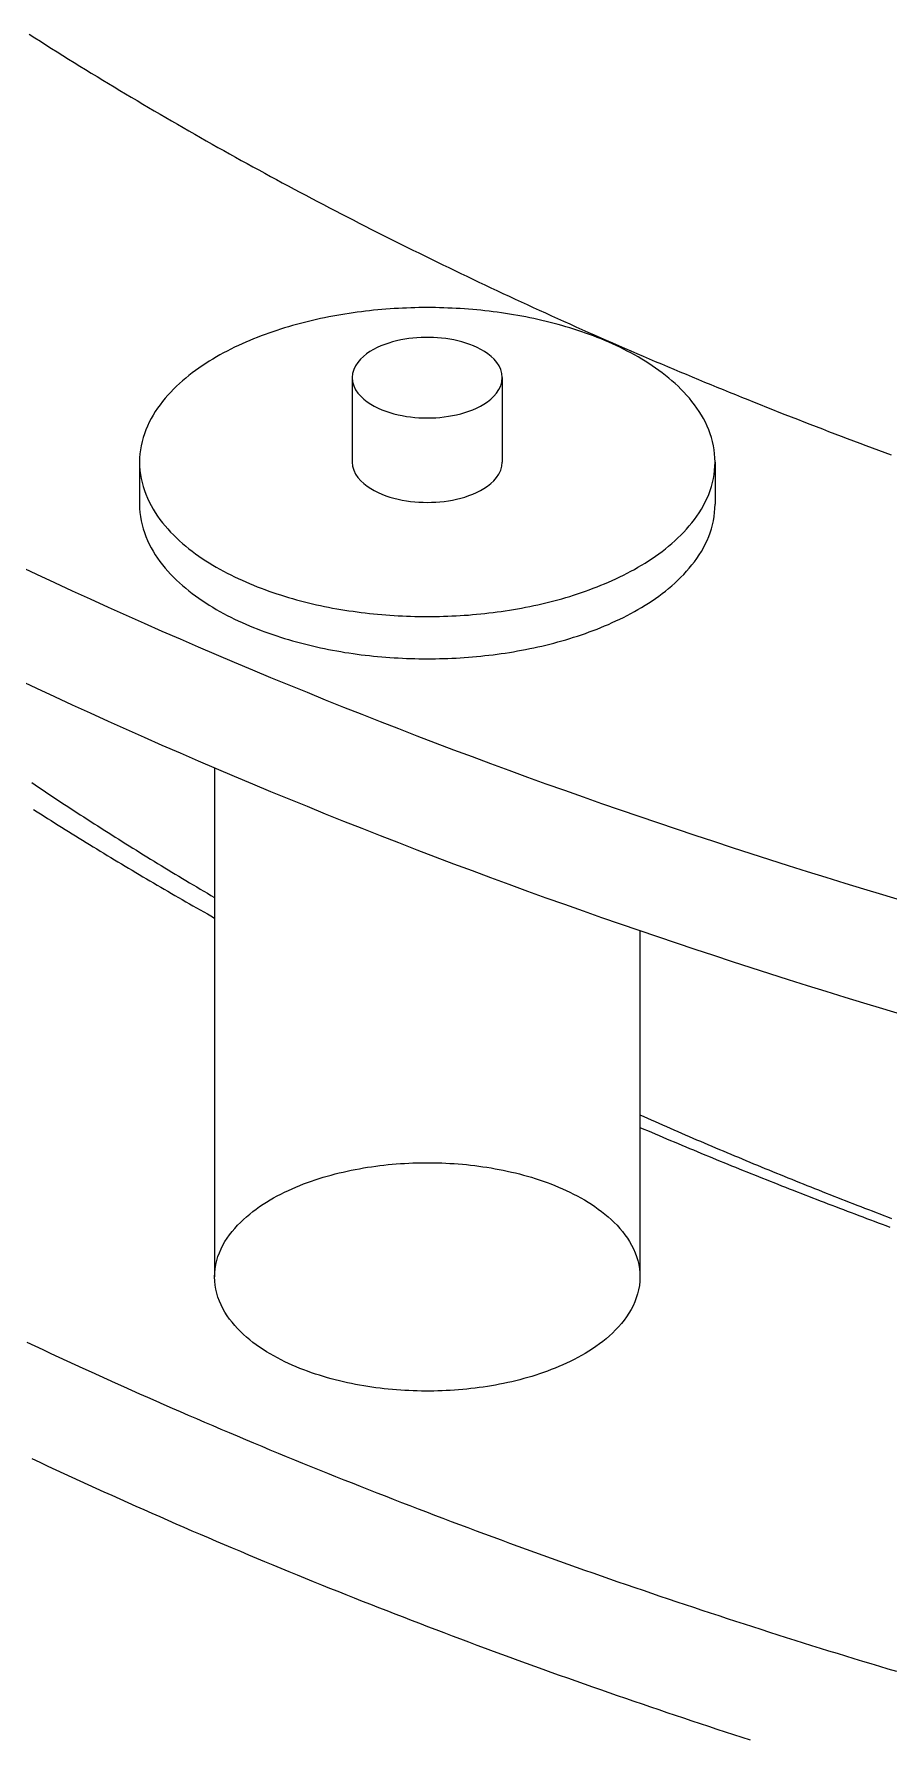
# Model space of a CAD drawing. Header units: millimetres. Extents: x 0 to 841, y 0 to 594.
# Drawn here: x 239.48 to 264.39, y 248.24 to 297.9 of the extents above; entities that cross this region are included whole.
import ezdxf

# ---------------------------------------------------------------- set-up
doc = ezdxf.new("R2010")
doc.units = ezdxf.units.MM
doc.layers.add('FINA', color=7, linetype='CONTINUOUS', lineweight=25)

msp = doc.modelspace()

# ---------------------------------------------------------------- linework, layer by layer
at = {"layer": 'FINA'}
for points in [[(239.333, 297.899), (239.497, 297.794), (239.661, 297.69), (239.825, 297.586), (239.99, 297.482), (240.154, 297.378), (240.319, 297.275), (240.484, 297.172), (240.649, 297.069), (240.814, 296.967), (240.98, 296.865), (241.146, 296.763), (241.312, 296.661), (241.478, 296.56), (241.644, 296.459), (241.81, 296.359), (241.977, 296.258), (242.144, 296.158), (242.311, 296.059), (242.478, 295.959), (242.645, 295.86), (242.813, 295.761), (242.98, 295.663), (243.148, 295.565), (243.316, 295.467), (243.484, 295.369), (243.653, 295.272), (243.821, 295.175), (243.99, 295.078), (244.159, 294.981), (244.328, 294.885), (244.497, 294.789), (244.666, 294.693), (244.835, 294.598), (245.005, 294.503), (245.175, 294.408), (245.345, 294.314), (245.515, 294.219), (245.685, 294.125), (245.856, 294.032), (246.026, 293.938), (246.197, 293.845), (246.368, 293.752), (246.539, 293.66), (246.71, 293.567), (246.881, 293.475), (247.053, 293.384), (247.224, 293.292), (247.396, 293.201), (247.568, 293.11), (247.74, 293.019), (247.912, 292.929), (248.085, 292.839), (248.257, 292.749), (248.43, 292.66), (248.602, 292.57), (248.775, 292.481), (248.948, 292.393), (249.122, 292.304), (249.295, 292.216), (249.468, 292.128), (249.642, 292.04), (249.816, 291.953), (249.989, 291.866), (250.163, 291.779), (250.338, 291.692), (250.512, 291.606), (250.686, 291.52), (250.861, 291.434), (251.035, 291.348), (251.21, 291.263), (251.385, 291.178), (251.56, 291.093), (251.735, 291.009), (251.91, 290.924), (252.086, 290.84), (252.261, 290.757), (252.437, 290.673), (252.613, 290.59), (252.788, 290.507), (252.964, 290.424), (253.141, 290.342), (253.317, 290.259), (253.493, 290.177), (253.67, 290.096), (253.846, 290.014), (254.023, 289.933), (254.2, 289.852), (254.377, 289.771), (254.554, 289.691), (254.731, 289.611), (254.908, 289.531), (255.085, 289.451), (255.263, 289.372), (255.44, 289.292), (255.618, 289.213), (255.796, 289.135), (255.974, 289.056), (256.152, 288.978), (256.33, 288.9), (256.508, 288.822), (256.687, 288.745), (256.865, 288.667), (257.044, 288.59), (257.222, 288.514), (257.401, 288.437), (257.58, 288.361), (257.759, 288.285), (257.938, 288.209), (258.117, 288.133), (258.297, 288.058), (258.476, 287.983), (258.656, 287.908), (258.835, 287.834), (259.015, 287.759), (259.195, 287.685), (259.374, 287.611), (259.554, 287.538), (259.734, 287.464), (259.915, 287.391), (260.095, 287.318), (260.275, 287.245), (260.456, 287.173), (260.636, 287.101), (260.817, 287.029), (260.998, 286.957), (261.178, 286.885), (261.359, 286.814), (261.54, 286.743), (261.722, 286.672), (261.903, 286.601), (262.084, 286.531), (262.265, 286.461), (262.447, 286.391), (262.628, 286.321), (262.81, 286.252), (262.992, 286.182), (263.173, 286.113), (263.355, 286.045), (263.537, 285.976), (263.719, 285.908), (263.902, 285.839), (264.084, 285.772), (264.266, 285.704), (264.448, 285.636)], [(239.333, 297.899), (239.497, 297.794), (239.661, 297.69), (239.825, 297.586), (239.99, 297.482), (240.154, 297.378), (240.319, 297.275), (240.484, 297.172), (240.649, 297.069), (240.814, 296.967), (240.98, 296.865), (241.146, 296.763), (241.312, 296.661), (241.478, 296.56), (241.644, 296.459), (241.81, 296.359), (241.977, 296.258), (242.144, 296.158), (242.311, 296.059), (242.478, 295.959), (242.645, 295.86), (242.813, 295.761), (242.98, 295.663), (243.148, 295.565), (243.316, 295.467), (243.484, 295.369), (243.653, 295.272), (243.821, 295.175), (243.99, 295.078), (244.159, 294.981), (244.328, 294.885), (244.497, 294.789), (244.666, 294.693), (244.835, 294.598), (245.005, 294.503), (245.175, 294.408), (245.345, 294.314), (245.515, 294.219), (245.685, 294.125), (245.856, 294.032), (246.026, 293.938), (246.197, 293.845), (246.368, 293.752), (246.539, 293.66), (246.71, 293.567), (246.881, 293.475), (247.053, 293.384), (247.224, 293.292), (247.396, 293.201), (247.568, 293.11), (247.74, 293.019), (247.912, 292.929), (248.085, 292.839), (248.257, 292.749), (248.43, 292.66), (248.602, 292.57), (248.775, 292.481), (248.948, 292.393), (249.122, 292.304), (249.295, 292.216), (249.468, 292.128), (249.642, 292.04), (249.816, 291.953), (249.989, 291.866), (250.163, 291.779), (250.338, 291.692), (250.512, 291.606), (250.686, 291.52), (250.861, 291.434), (251.035, 291.348), (251.21, 291.263), (251.385, 291.178), (251.56, 291.093), (251.735, 291.009), (251.91, 290.924), (252.086, 290.84), (252.261, 290.757), (252.437, 290.673), (252.613, 290.59), (252.788, 290.507), (252.964, 290.424), (253.141, 290.342), (253.317, 290.259), (253.493, 290.177), (253.67, 290.096), (253.846, 290.014), (254.023, 289.933), (254.2, 289.852), (254.377, 289.771), (254.554, 289.691), (254.731, 289.611), (254.908, 289.531), (255.085, 289.451), (255.263, 289.372), (255.44, 289.292), (255.618, 289.213), (255.796, 289.135), (255.974, 289.056), (256.152, 288.978), (256.33, 288.9), (256.508, 288.822), (256.687, 288.745), (256.865, 288.667), (257.044, 288.59), (257.222, 288.514), (257.401, 288.437), (257.58, 288.361), (257.759, 288.285), (257.938, 288.209), (258.117, 288.133), (258.297, 288.058), (258.476, 287.983), (258.656, 287.908), (258.835, 287.834), (259.015, 287.759), (259.195, 287.685), (259.374, 287.611), (259.554, 287.538), (259.734, 287.464), (259.915, 287.391), (260.095, 287.318), (260.275, 287.245), (260.456, 287.173), (260.636, 287.101), (260.817, 287.029), (260.998, 286.957), (261.178, 286.885), (261.359, 286.814), (261.54, 286.743), (261.722, 286.672), (261.903, 286.601), (262.084, 286.531), (262.265, 286.461), (262.447, 286.391), (262.628, 286.321), (262.81, 286.252), (262.992, 286.182), (263.173, 286.113), (263.355, 286.045), (263.537, 285.976), (263.719, 285.908), (263.902, 285.839), (264.084, 285.772), (264.266, 285.704), (264.448, 285.636)], [(259.321, 285.426), (259.318, 285.546), (259.309, 285.666), (259.294, 285.785), (259.273, 285.904), (259.247, 286.021), (259.215, 286.138), (259.178, 286.252), (259.136, 286.365), (259.089, 286.476), (259.038, 286.585), (258.982, 286.691), (258.923, 286.796), (258.859, 286.898), (258.792, 286.998), (258.722, 287.096), (258.649, 287.192), (258.572, 287.285), (258.493, 287.376), (258.412, 287.464), (258.328, 287.55), (258.242, 287.635), (258.154, 287.717), (258.064, 287.797), (257.972, 287.874), (257.878, 287.95), (257.783, 288.024), (257.687, 288.096), (257.589, 288.166), (257.489, 288.234), (257.389, 288.3), (257.287, 288.365), (257.185, 288.428), (257.081, 288.489), (256.976, 288.548), (256.871, 288.606), (256.764, 288.662), (256.657, 288.717), (256.549, 288.77), (256.44, 288.822), (256.331, 288.872), (256.221, 288.921), (256.11, 288.968), (255.999, 289.014), (255.887, 289.059), (255.775, 289.102), (255.662, 289.144), (255.549, 289.185), (255.435, 289.225), (255.321, 289.263), (255.206, 289.3), (255.091, 289.336), (254.976, 289.371), (254.86, 289.404), (254.745, 289.436), (254.628, 289.468), (254.512, 289.498), (254.395, 289.527), (254.278, 289.555), (254.16, 289.581), (254.043, 289.607), (253.925, 289.632), (253.807, 289.656), (253.689, 289.678), (253.57, 289.7), (253.452, 289.72), (253.333, 289.74), (253.214, 289.758), (253.095, 289.776), (252.975, 289.793), (252.856, 289.808), (252.737, 289.823), (252.617, 289.836), (252.497, 289.849), (252.377, 289.861), (252.258, 289.872), (252.138, 289.881), (252.018, 289.89), (251.897, 289.898), (251.777, 289.905), (251.657, 289.911), (251.537, 289.916), (251.416, 289.92), (251.296, 289.924), (251.176, 289.926), (251.055, 289.927), (250.935, 289.928), (250.814, 289.927), (250.694, 289.926), (250.574, 289.924), (250.453, 289.92), (250.333, 289.916), (250.213, 289.911), (250.093, 289.905), (249.972, 289.898), (249.852, 289.89), (249.732, 289.881), (249.612, 289.872), (249.492, 289.861), (249.372, 289.849), (249.253, 289.836), (249.133, 289.823), (249.014, 289.808), (248.894, 289.793), (248.775, 289.776), (248.656, 289.758), (248.537, 289.74), (248.418, 289.72), (248.3, 289.7), (248.181, 289.678), (248.063, 289.656), (247.945, 289.632), (247.827, 289.607), (247.709, 289.581), (247.592, 289.555), (247.475, 289.527), (247.358, 289.498), (247.242, 289.468), (247.125, 289.436), (247.009, 289.404), (246.894, 289.371), (246.778, 289.336), (246.663, 289.3), (246.549, 289.263), (246.435, 289.225), (246.321, 289.185), (246.208, 289.144), (246.095, 289.102), (245.983, 289.059), (245.871, 289.014), (245.76, 288.968), (245.649, 288.921), (245.539, 288.872), (245.43, 288.822), (245.321, 288.77), (245.213, 288.717), (245.106, 288.662), (244.999, 288.606), (244.894, 288.548), (244.789, 288.489), (244.685, 288.428), (244.582, 288.365), (244.481, 288.3), (244.38, 288.234), (244.281, 288.166), (244.183, 288.096), (244.087, 288.024), (243.991, 287.95), (243.898, 287.874), (243.806, 287.797), (243.716, 287.717), (243.628, 287.635), (243.542, 287.55), (243.458, 287.464), (243.376, 287.376), (243.297, 287.285), (243.221, 287.192), (243.148, 287.096), (243.077, 286.998), (243.01, 286.898), (242.947, 286.796), (242.887, 286.691), (242.832, 286.585), (242.78, 286.476), (242.734, 286.365), (242.692, 286.252), (242.655, 286.138), (242.623, 286.021), (242.597, 285.904), (242.576, 285.785), (242.561, 285.666), (242.552, 285.546), (242.549, 285.426)], [(253.122, 287.886), (253.111, 288.006), (253.078, 288.121), (253.027, 288.229), (252.961, 288.329), (252.883, 288.421), (252.796, 288.503), (252.702, 288.578), (252.603, 288.646), (252.5, 288.707), (252.393, 288.762), (252.284, 288.811), (252.172, 288.855), (252.058, 288.894), (251.943, 288.929), (251.827, 288.959), (251.71, 288.985), (251.592, 289.007), (251.473, 289.025), (251.354, 289.039), (251.235, 289.05), (251.115, 289.057), (250.995, 289.06), (250.875, 289.06), (250.755, 289.057), (250.635, 289.05), (250.515, 289.039), (250.396, 289.025), (250.278, 289.007), (250.16, 288.985), (250.042, 288.959), (249.926, 288.929), (249.811, 288.894), (249.698, 288.855), (249.586, 288.811), (249.477, 288.762), (249.37, 288.707), (249.266, 288.646), (249.167, 288.578), (249.074, 288.503), (248.987, 288.421), (248.909, 288.329), (248.843, 288.229), (248.791, 288.121), (248.759, 288.006), (248.747, 287.886)], [(248.747, 287.886), (248.759, 287.764), (248.793, 287.646), (248.847, 287.536), (248.916, 287.434), (248.997, 287.342), (249.087, 287.258), (249.183, 287.183), (249.286, 287.115), (249.392, 287.053), (249.502, 286.999), (249.615, 286.95), (249.73, 286.906), (249.847, 286.867), (249.965, 286.834), (250.084, 286.804), (250.204, 286.779), (250.325, 286.758), (250.447, 286.741), (250.569, 286.728), (250.692, 286.719), (250.814, 286.714), (250.937, 286.712), (251.06, 286.714), (251.183, 286.719), (251.305, 286.729), (251.428, 286.742), (251.549, 286.759), (251.67, 286.78), (251.791, 286.805), (251.91, 286.835), (252.028, 286.869), (252.145, 286.908), (252.259, 286.952), (252.372, 287.001), (252.482, 287.056)], [(248.747, 287.886), (248.747, 285.426)], [(252.482, 287.056), (252.588, 287.117), (252.689, 287.185), (252.786, 287.26), (252.875, 287.344), (252.955, 287.436), (253.024, 287.537), (253.077, 287.647), (253.111, 287.765), (253.122, 287.886)], [(253.122, 287.886), (253.122, 285.426)], [(242.549, 285.426), (242.552, 285.305), (242.561, 285.185), (242.576, 285.066), (242.596, 284.947), (242.623, 284.83), (242.654, 284.714), (242.691, 284.599), (242.733, 284.487), (242.78, 284.376), (242.832, 284.267), (242.887, 284.16), (242.947, 284.056), (243.01, 283.953), (243.077, 283.853), (243.147, 283.756), (243.221, 283.66), (243.297, 283.567), (243.376, 283.476), (243.457, 283.388), (243.541, 283.301), (243.627, 283.217), (243.715, 283.135), (243.805, 283.055), (243.897, 282.978), (243.99, 282.902), (244.085, 282.828), (244.182, 282.756), (244.28, 282.686), (244.379, 282.618), (244.48, 282.552), (244.581, 282.487), (244.684, 282.424), (244.787, 282.363), (244.892, 282.304), (244.998, 282.246), (245.104, 282.19), (245.211, 282.135), (245.319, 282.082), (245.428, 282.03), (245.537, 281.98), (245.647, 281.931), (245.758, 281.884), (245.869, 281.838), (245.981, 281.793), (246.093, 281.75), (246.206, 281.708), (246.319, 281.667), (246.433, 281.627), (246.547, 281.589), (246.661, 281.552), (246.776, 281.516), (246.891, 281.481), (247.007, 281.448), (247.123, 281.415), (247.239, 281.384), (247.355, 281.354), (247.472, 281.325), (247.589, 281.297), (247.707, 281.27), (247.824, 281.244), (247.942, 281.22), (248.06, 281.196), (248.178, 281.173), (248.296, 281.152), (248.415, 281.131), (248.534, 281.112), (248.653, 281.093), (248.772, 281.076), (248.891, 281.059), (249.01, 281.043), (249.13, 281.029), (249.249, 281.015), (249.369, 281.002), (249.489, 280.991), (249.608, 280.98), (249.728, 280.97), (249.848, 280.961), (249.968, 280.953), (250.089, 280.946), (250.209, 280.94), (250.329, 280.935), (250.449, 280.931), (250.57, 280.927), (250.69, 280.925), (250.81, 280.924), (250.931, 280.923), (251.051, 280.924), (251.171, 280.925), (251.292, 280.927), (251.412, 280.931), (251.532, 280.935), (251.652, 280.94), (251.773, 280.946), (251.893, 280.953), (252.013, 280.961), (252.133, 280.969), (252.253, 280.979), (252.373, 280.99), (252.492, 281.002), (252.612, 281.014), (252.732, 281.028), (252.851, 281.042), (252.97, 281.058), (253.09, 281.074), (253.209, 281.092), (253.328, 281.11), (253.446, 281.13), (253.565, 281.15), (253.683, 281.172), (253.801, 281.194), (253.919, 281.218), (254.037, 281.243), (254.155, 281.268), (254.272, 281.295), (254.389, 281.323), (254.506, 281.352), (254.623, 281.382), (254.739, 281.413), (254.855, 281.445), (254.97, 281.479), (255.086, 281.513), (255.2, 281.549), (255.315, 281.586), (255.429, 281.624), (255.543, 281.664), (255.656, 281.705), (255.769, 281.747), (255.881, 281.79), (255.993, 281.834), (256.104, 281.88), (256.215, 281.928), (256.325, 281.976), (256.434, 282.027), (256.543, 282.078), (256.651, 282.131), (256.758, 282.186), (256.865, 282.242)], [(242.549, 285.426), (242.549, 284.195)], [(248.747, 285.426), (248.759, 285.303), (248.793, 285.186), (248.847, 285.075), (248.916, 284.973), (248.997, 284.881), (249.087, 284.797), (249.183, 284.722), (249.286, 284.654), (249.392, 284.593), (249.502, 284.538), (249.615, 284.489), (249.73, 284.445), (249.847, 284.407), (249.965, 284.373), (250.084, 284.344), (250.204, 284.318), (250.325, 284.298), (250.447, 284.281), (250.569, 284.268), (250.692, 284.258), (250.814, 284.253), (250.937, 284.251), (251.06, 284.253), (251.183, 284.259), (251.305, 284.268), (251.428, 284.281), (251.549, 284.298), (251.67, 284.319), (251.791, 284.345), (251.91, 284.374), (252.028, 284.408), (252.145, 284.447), (252.259, 284.491), (252.372, 284.54), (252.482, 284.595)], [(252.482, 284.595), (252.588, 284.656), (252.689, 284.724), (252.786, 284.799), (252.875, 284.883), (252.955, 284.975), (253.024, 285.077), (253.077, 285.187), (253.111, 285.304), (253.122, 285.426)], [(256.865, 282.242), (256.97, 282.3), (257.075, 282.359), (257.179, 282.42), (257.282, 282.483), (257.384, 282.548), (257.485, 282.614), (257.584, 282.682), (257.682, 282.752), (257.779, 282.824), (257.875, 282.898), (257.968, 282.974), (258.06, 283.052), (258.151, 283.132), (258.239, 283.214), (258.325, 283.298), (258.409, 283.384), (258.491, 283.473), (258.57, 283.564), (258.647, 283.657), (258.72, 283.753), (258.791, 283.85), (258.858, 283.951), (258.922, 284.053), (258.981, 284.158), (259.037, 284.265), (259.089, 284.374), (259.136, 284.485), (259.178, 284.598), (259.215, 284.712), (259.247, 284.829), (259.273, 284.946), (259.294, 285.065), (259.309, 285.185), (259.318, 285.305), (259.321, 285.426)], [(259.321, 285.426), (259.321, 284.195)], [(242.549, 284.195), (242.552, 284.075), (242.561, 283.955), (242.576, 283.835), (242.596, 283.717), (242.623, 283.599), (242.654, 283.483), (242.691, 283.369), (242.733, 283.256), (242.78, 283.145), (242.832, 283.036), (242.887, 282.93), (242.947, 282.825), (243.01, 282.723), (243.077, 282.623), (243.147, 282.525), (243.221, 282.43), (243.297, 282.337), (243.376, 282.246), (243.457, 282.157), (243.541, 282.071), (243.627, 281.987), (243.715, 281.905), (243.805, 281.825), (243.897, 281.747), (243.99, 281.671), (244.085, 281.598), (244.182, 281.526), (244.28, 281.456), (244.379, 281.388), (244.48, 281.321), (244.581, 281.257), (244.684, 281.194), (244.787, 281.133), (244.892, 281.073), (244.998, 281.016), (245.104, 280.959), (245.211, 280.905), (245.319, 280.851), (245.428, 280.8), (245.537, 280.75), (245.647, 280.701), (245.758, 280.653), (245.869, 280.607), (245.981, 280.563), (246.093, 280.519), (246.206, 280.477), (246.319, 280.436), (246.433, 280.397), (246.547, 280.359), (246.661, 280.321), (246.776, 280.286), (246.891, 280.251), (247.007, 280.217), (247.123, 280.185), (247.239, 280.154), (247.355, 280.124), (247.472, 280.095), (247.589, 280.067), (247.707, 280.04), (247.824, 280.014), (247.942, 279.989), (248.06, 279.966), (248.178, 279.943), (248.296, 279.921), (248.415, 279.901), (248.534, 279.881), (248.653, 279.863), (248.772, 279.845), (248.891, 279.829), (249.01, 279.813), (249.13, 279.798), (249.249, 279.785), (249.369, 279.772), (249.489, 279.76), (249.608, 279.75), (249.728, 279.74), (249.848, 279.731), (249.968, 279.723), (250.089, 279.716), (250.209, 279.71), (250.329, 279.705), (250.449, 279.7), (250.57, 279.697), (250.69, 279.695), (250.81, 279.693), (250.931, 279.693), (251.051, 279.693), (251.171, 279.695), (251.292, 279.697), (251.412, 279.7), (251.532, 279.704), (251.652, 279.709), (251.773, 279.715), (251.893, 279.722), (252.013, 279.73), (252.133, 279.739), (252.253, 279.749), (252.373, 279.759), (252.492, 279.771), (252.612, 279.784), (252.732, 279.797), (252.851, 279.812), (252.97, 279.827), (253.09, 279.844), (253.209, 279.861), (253.328, 279.88), (253.446, 279.899), (253.565, 279.92), (253.683, 279.942), (253.801, 279.964), (253.919, 279.988), (254.037, 280.012), (254.155, 280.038), (254.272, 280.065), (254.389, 280.093), (254.506, 280.121), (254.623, 280.152), (254.739, 280.183), (254.855, 280.215), (254.97, 280.248), (255.086, 280.283), (255.2, 280.319), (255.315, 280.356), (255.429, 280.394), (255.543, 280.433), (255.656, 280.474), (255.769, 280.516), (255.881, 280.559), (255.993, 280.604), (256.104, 280.65), (256.215, 280.697), (256.325, 280.746), (256.434, 280.796), (256.543, 280.848), (256.651, 280.901), (256.758, 280.955), (256.865, 281.012)], [(256.865, 281.012), (256.97, 281.069), (257.075, 281.129), (257.179, 281.19), (257.282, 281.253), (257.384, 281.317), (257.485, 281.384), (257.584, 281.452), (257.682, 281.522), (257.779, 281.594), (257.875, 281.668), (257.968, 281.743), (258.06, 281.821), (258.151, 281.901), (258.239, 281.983), (258.325, 282.067), (258.409, 282.154), (258.491, 282.243), (258.57, 282.333), (258.647, 282.427), (258.72, 282.522), (258.791, 282.62), (258.858, 282.72), (258.922, 282.823), (258.981, 282.927), (259.037, 283.034), (259.089, 283.143), (259.136, 283.254), (259.178, 283.367), (259.215, 283.482), (259.247, 283.598), (259.273, 283.716), (259.294, 283.835), (259.309, 283.954), (259.318, 284.075), (259.321, 284.195)], [(239.031, 282.404), (239.55, 282.16), (240.07, 281.917), (240.59, 281.677), (241.112, 281.438), (241.634, 281.201), (242.157, 280.966), (242.681, 280.733), (243.205, 280.501), (243.731, 280.272), (244.257, 280.044), (244.784, 279.818), (245.312, 279.594), (245.841, 279.372), (246.37, 279.151), (246.9, 278.933), (247.431, 278.716), (247.963, 278.501), (248.495, 278.287), (249.028, 278.075), (249.561, 277.865), (250.096, 277.657), (250.631, 277.451), (251.166, 277.246), (251.702, 277.043), (252.239, 276.841), (252.777, 276.642), (253.315, 276.444), (253.854, 276.247), (254.393, 276.053), (254.933, 275.86), (255.474, 275.668), (256.015, 275.478), (256.557, 275.29), (257.099, 275.104), (257.642, 274.919), (258.185, 274.735), (258.729, 274.554), (259.273, 274.374), (259.818, 274.195), (260.364, 274.018), (260.91, 273.843), (261.456, 273.669), (262.003, 273.497), (262.551, 273.326), (263.099, 273.157), (263.647, 272.99), (264.196, 272.824), (264.745, 272.659)], [(239.031, 279.082), (239.55, 278.838), (240.07, 278.595), (240.59, 278.355), (241.112, 278.116), (241.634, 277.879), (242.157, 277.644), (242.681, 277.411), (243.205, 277.179), (243.731, 276.95), (244.257, 276.722), (244.784, 276.496), (245.312, 276.272), (245.841, 276.05), (246.37, 275.829), (246.9, 275.611), (247.431, 275.394), (247.963, 275.179), (248.495, 274.965), (249.028, 274.753), (249.561, 274.543), (250.096, 274.335), (250.631, 274.129), (251.166, 273.924), (251.702, 273.721), (252.239, 273.519), (252.777, 273.32), (253.315, 273.122), (253.854, 272.925), (254.393, 272.731), (254.933, 272.537), (255.474, 272.346), (256.015, 272.156), (256.557, 271.968), (257.099, 271.782), (257.642, 271.597), (258.185, 271.413), (258.729, 271.232), (259.273, 271.052), (259.818, 270.873), (260.364, 270.696), (260.91, 270.521), (261.456, 270.347), (262.003, 270.175), (262.551, 270.004), (263.099, 269.835), (263.647, 269.668), (264.196, 269.502), (264.745, 269.337)], [(244.737, 276.516), (244.737, 261.679)], [(239.409, 276.083), (239.509, 276.016), (239.61, 275.948), (239.711, 275.881), (239.811, 275.814), (239.912, 275.747), (240.013, 275.68), (240.114, 275.613), (240.215, 275.547), (240.316, 275.48), (240.417, 275.414), (240.519, 275.348), (240.62, 275.281), (240.721, 275.215), (240.823, 275.15), (240.925, 275.084), (241.026, 275.018), (241.128, 274.953), (241.23, 274.887), (241.332, 274.822), (241.434, 274.757), (241.536, 274.692), (241.638, 274.627), (241.74, 274.562), (241.842, 274.497), (241.945, 274.433), (242.047, 274.368), (242.15, 274.304), (242.252, 274.24), (242.355, 274.176), (242.458, 274.112), (242.561, 274.048), (242.664, 273.984), (242.767, 273.921), (242.87, 273.857), (242.973, 273.794), (243.076, 273.731), (243.179, 273.668), (243.283, 273.604), (243.386, 273.542), (243.489, 273.479), (243.593, 273.416), (243.697, 273.354), (243.8, 273.291), (243.904, 273.229), (244.008, 273.167), (244.112, 273.105), (244.216, 273.043), (244.32, 272.981), (244.424, 272.919), (244.528, 272.858), (244.632, 272.796), (244.737, 272.735)], [(239.462, 275.301), (239.563, 275.236), (239.665, 275.171), (239.767, 275.107), (239.869, 275.042), (239.971, 274.978), (240.073, 274.913), (240.175, 274.849), (240.277, 274.785), (240.379, 274.721), (240.482, 274.657), (240.584, 274.594), (240.687, 274.53), (240.789, 274.466), (240.892, 274.403), (240.994, 274.34), (241.097, 274.277), (241.2, 274.214), (241.303, 274.151), (241.406, 274.088), (241.509, 274.025), (241.612, 273.963), (241.715, 273.9), (241.819, 273.838), (241.922, 273.776), (242.025, 273.713), (242.129, 273.651), (242.232, 273.59), (242.336, 273.528), (242.44, 273.466), (242.543, 273.404), (242.647, 273.343), (242.751, 273.282), (242.855, 273.22), (242.959, 273.159), (243.063, 273.098), (243.167, 273.037), (243.271, 272.977), (243.375, 272.916), (243.48, 272.856), (243.584, 272.795), (243.689, 272.735), (243.793, 272.675), (243.898, 272.614), (244.002, 272.554), (244.107, 272.495), (244.212, 272.435), (244.317, 272.375), (244.422, 272.316), (244.527, 272.256), (244.632, 272.197), (244.737, 272.138)], [(257.133, 271.77), (257.133, 261.679)], [(257.133, 266.399), (257.243, 266.35), (257.353, 266.301), (257.462, 266.253), (257.572, 266.204), (257.682, 266.156), (257.792, 266.108), (257.902, 266.06), (258.012, 266.012), (258.122, 265.964), (258.232, 265.916), (258.343, 265.868), (258.453, 265.821), (258.563, 265.773), (258.673, 265.726), (258.784, 265.678), (258.894, 265.631), (259.004, 265.584), (259.115, 265.537), (259.225, 265.49), (259.336, 265.443), (259.447, 265.396), (259.557, 265.349), (259.668, 265.303), (259.778, 265.256), (259.889, 265.21), (260, 265.164), (260.111, 265.117), (260.222, 265.071), (260.332, 265.025), (260.443, 264.979), (260.554, 264.933), (260.665, 264.888), (260.776, 264.842), (260.887, 264.796), (260.999, 264.751), (261.11, 264.705), (261.221, 264.66), (261.332, 264.615), (261.443, 264.57), (261.555, 264.525), (261.666, 264.48), (261.777, 264.435), (261.889, 264.39), (262, 264.345), (262.112, 264.301), (262.223, 264.256), (262.335, 264.212), (262.446, 264.168), (262.558, 264.123), (262.67, 264.079), (262.781, 264.035), (262.893, 263.991), (263.005, 263.947), (263.117, 263.904), (263.228, 263.86), (263.34, 263.816), (263.452, 263.773), (263.564, 263.729), (263.676, 263.686), (263.788, 263.643), (263.9, 263.6), (264.012, 263.557), (264.124, 263.514), (264.236, 263.471), (264.349, 263.428), (264.461, 263.385)], [(257.133, 266.036), (257.244, 265.988), (257.355, 265.941), (257.466, 265.894), (257.577, 265.846), (257.688, 265.799), (257.799, 265.752), (257.91, 265.705), (258.021, 265.658), (258.132, 265.611), (258.243, 265.564), (258.354, 265.518), (258.466, 265.471), (258.577, 265.425), (258.688, 265.378), (258.8, 265.332), (258.911, 265.286), (259.023, 265.24), (259.134, 265.194), (259.246, 265.148), (259.357, 265.102), (259.469, 265.056), (259.581, 265.011), (259.692, 264.965), (259.804, 264.92), (259.916, 264.874), (260.027, 264.829), (260.139, 264.784), (260.251, 264.739), (260.363, 264.694), (260.475, 264.649), (260.587, 264.604), (260.699, 264.559), (260.811, 264.515), (260.923, 264.47), (261.035, 264.426), (261.147, 264.381), (261.26, 264.337), (261.372, 264.293), (261.484, 264.249), (261.596, 264.205), (261.709, 264.161), (261.821, 264.117), (261.933, 264.073), (262.046, 264.03), (262.158, 263.986), (262.271, 263.943), (262.383, 263.899), (262.496, 263.856), (262.609, 263.813), (262.721, 263.769), (262.834, 263.726), (262.947, 263.683), (263.059, 263.641), (263.172, 263.598), (263.285, 263.555), (263.398, 263.513), (263.511, 263.47), (263.623, 263.428), (263.736, 263.385), (263.849, 263.343), (263.962, 263.301), (264.075, 263.259), (264.188, 263.217), (264.302, 263.175), (264.415, 263.133)], [(244.737, 261.679), (244.741, 261.8), (244.753, 261.919), (244.773, 262.038), (244.8, 262.156), (244.835, 262.271), (244.877, 262.384), (244.925, 262.494), (244.98, 262.602), (245.039, 262.707), (245.104, 262.808), (245.174, 262.907), (245.247, 263.002), (245.325, 263.094), (245.406, 263.183), (245.49, 263.269), (245.577, 263.353), (245.667, 263.433), (245.76, 263.51), (245.854, 263.585), (245.951, 263.657), (246.049, 263.727), (246.149, 263.794), (246.251, 263.859), (246.354, 263.921), (246.459, 263.981), (246.564, 264.039), (246.671, 264.094), (246.779, 264.148), (246.888, 264.2), (246.998, 264.249), (247.108, 264.297), (247.22, 264.343), (247.332, 264.387), (247.445, 264.429), (247.558, 264.47), (247.672, 264.509), (247.787, 264.546), (247.902, 264.581), (248.018, 264.615), (248.134, 264.648), (248.25, 264.679), (248.367, 264.708), (248.485, 264.736), (248.602, 264.762), (248.72, 264.787), (248.838, 264.811), (248.957, 264.833), (249.075, 264.854), (249.194, 264.873), (249.314, 264.891), (249.433, 264.908), (249.552, 264.923), (249.672, 264.937), (249.792, 264.95), (249.912, 264.961), (250.032, 264.971), (250.152, 264.98), (250.272, 264.988), (250.393, 264.994), (250.513, 264.999), (250.634, 265.003), (250.754, 265.006), (250.875, 265.007), (250.995, 265.007), (251.116, 265.006), (251.236, 265.003), (251.357, 264.999), (251.477, 264.994), (251.597, 264.988), (251.718, 264.98), (251.838, 264.971), (251.958, 264.961), (252.078, 264.95), (252.198, 264.937), (252.317, 264.923), (252.437, 264.908), (252.556, 264.891), (252.675, 264.873), (252.794, 264.854), (252.913, 264.833), (253.032, 264.811), (253.15, 264.787), (253.268, 264.762), (253.385, 264.736), (253.502, 264.708), (253.619, 264.679), (253.736, 264.648), (253.852, 264.615), (253.968, 264.581), (254.083, 264.546), (254.197, 264.509), (254.311, 264.47), (254.425, 264.429), (254.538, 264.387), (254.65, 264.343), (254.761, 264.297), (254.872, 264.249), (254.982, 264.2), (255.091, 264.148), (255.199, 264.094), (255.305, 264.039), (255.411, 263.981), (255.516, 263.921), (255.619, 263.859), (255.721, 263.794), (255.821, 263.727), (255.919, 263.657), (256.016, 263.585), (256.11, 263.51), (256.202, 263.433), (256.292, 263.353), (256.38, 263.269), (256.464, 263.183), (256.545, 263.094), (256.622, 263.002), (256.696, 262.907), (256.766, 262.808), (256.83, 262.707), (256.89, 262.602), (256.944, 262.494), (256.993, 262.384), (257.034, 262.271), (257.069, 262.156), (257.097, 262.038), (257.117, 261.919), (257.129, 261.8), (257.133, 261.679)], [(255.318, 259.326), (255.211, 259.27), (255.103, 259.216), (254.994, 259.164), (254.884, 259.114), (254.773, 259.066), (254.662, 259.02), (254.55, 258.976), (254.437, 258.933), (254.323, 258.893), (254.209, 258.854), (254.094, 258.816), (253.979, 258.78), (253.863, 258.746), (253.747, 258.714), (253.631, 258.683), (253.514, 258.653), (253.396, 258.625), (253.279, 258.598), (253.161, 258.573), (253.042, 258.55), (252.924, 258.527), (252.805, 258.506), (252.686, 258.487), (252.567, 258.469), (252.447, 258.452), (252.328, 258.436), (252.208, 258.422), (252.088, 258.409), (251.968, 258.398), (251.847, 258.388), (251.727, 258.379), (251.607, 258.371), (251.486, 258.365), (251.366, 258.359), (251.245, 258.355), (251.125, 258.353), (251.004, 258.352), (250.883, 258.351), (250.763, 258.353), (250.642, 258.355), (250.521, 258.359), (250.401, 258.364), (250.28, 258.37), (250.16, 258.377), (250.04, 258.386), (249.919, 258.396), (249.799, 258.408), (249.679, 258.42), (249.559, 258.434), (249.44, 258.45), (249.32, 258.466), (249.201, 258.484), (249.082, 258.504), (248.963, 258.524), (248.844, 258.546), (248.726, 258.57), (248.608, 258.595), (248.49, 258.621), (248.373, 258.649), (248.256, 258.678), (248.139, 258.709), (248.023, 258.741), (247.907, 258.775), (247.792, 258.811), (247.677, 258.848), (247.563, 258.887), (247.449, 258.927), (247.336, 258.97), (247.224, 259.014), (247.112, 259.06), (247.002, 259.107), (246.892, 259.157), (246.783, 259.208), (246.674, 259.262), (246.567, 259.318), (246.462, 259.376), (246.357, 259.436), (246.254, 259.498), (246.152, 259.563), (246.051, 259.63), (245.953, 259.699), (245.856, 259.771), (245.762, 259.846), (245.669, 259.924), (245.579, 260.004), (245.492, 260.087), (245.407, 260.174), (245.326, 260.263), (245.248, 260.355), (245.175, 260.45), (245.105, 260.549), (245.04, 260.651), (244.98, 260.755), (244.926, 260.863), (244.878, 260.974), (244.836, 261.087), (244.801, 261.202), (244.773, 261.32), (244.753, 261.439), (244.741, 261.559), (244.737, 261.679)], [(257.133, 261.679), (257.129, 261.554), (257.116, 261.43), (257.094, 261.307), (257.065, 261.186), (257.027, 261.067), (256.983, 260.951), (256.931, 260.837), (256.874, 260.726), (256.81, 260.619), (256.741, 260.515), (256.668, 260.414), (256.59, 260.317), (256.508, 260.223), (256.422, 260.132), (256.334, 260.044), (256.242, 259.96), (256.147, 259.878), (256.05, 259.8), (255.951, 259.724), (255.85, 259.651), (255.746, 259.581), (255.641, 259.514), (255.535, 259.449), (255.427, 259.386), (255.318, 259.326)], [(239.262, 259.779), (239.496, 259.669), (239.73, 259.559), (239.964, 259.45), (240.198, 259.341), (240.433, 259.233), (240.668, 259.125), (240.902, 259.017), (241.137, 258.91), (241.373, 258.803), (241.608, 258.697), (241.843, 258.59), (242.079, 258.485), (242.315, 258.379), (242.551, 258.274), (242.787, 258.17), (243.023, 258.065), (243.26, 257.961), (243.497, 257.858), (243.733, 257.755), (243.97, 257.652), (244.207, 257.549), (244.445, 257.447), (244.682, 257.346), (244.92, 257.244), (245.158, 257.143), (245.396, 257.043), (245.634, 256.943), (245.872, 256.843), (246.11, 256.743), (246.349, 256.644), (246.587, 256.545), (246.826, 256.447), (247.065, 256.349), (247.304, 256.251), (247.544, 256.154), (247.783, 256.057), (248.023, 255.96), (248.262, 255.864), (248.502, 255.768), (248.742, 255.673), (248.982, 255.577), (249.223, 255.482), (249.463, 255.388), (249.704, 255.294), (249.944, 255.2), (250.185, 255.107), (250.426, 255.013), (250.667, 254.921), (250.908, 254.828), (251.15, 254.736), (251.391, 254.644), (251.633, 254.553), (251.874, 254.462), (252.116, 254.371), (252.358, 254.281), (252.6, 254.191), (252.843, 254.101), (253.085, 254.012), (253.328, 253.923), (253.57, 253.834), (253.813, 253.746), (254.056, 253.658), (254.299, 253.57), (254.542, 253.483), (254.785, 253.396), (255.029, 253.31), (255.272, 253.223), (255.516, 253.137), (255.759, 253.052), (256.003, 252.966), (256.247, 252.881), (256.491, 252.797), (256.735, 252.712), (256.98, 252.629), (257.224, 252.545), (257.468, 252.462), (257.713, 252.379), (257.958, 252.296), (258.203, 252.214), (258.448, 252.132), (258.693, 252.05), (258.938, 251.968), (259.183, 251.887), (259.428, 251.807), (259.674, 251.726), (259.92, 251.646), (260.165, 251.566), (260.411, 251.487), (260.657, 251.408), (260.903, 251.329), (261.149, 251.251), (261.395, 251.172), (261.642, 251.095), (261.888, 251.017), (262.134, 250.94), (262.381, 250.863), (262.628, 250.786), (262.875, 250.71), (263.122, 250.634), (263.368, 250.559), (263.616, 250.483), (263.863, 250.408), (264.11, 250.334), (264.357, 250.259), (264.605, 250.185)], [(239.417, 256.384), (239.649, 256.275), (239.88, 256.167), (240.112, 256.059), (240.344, 255.952), (240.576, 255.845), (240.809, 255.738), (241.041, 255.632), (241.274, 255.526), (241.506, 255.42), (241.739, 255.315), (241.972, 255.21), (242.206, 255.106), (242.439, 255.002), (242.673, 254.898), (242.907, 254.795), (243.14, 254.692), (243.375, 254.589), (243.609, 254.487), (243.843, 254.385), (244.078, 254.283), (244.313, 254.182), (244.547, 254.081), (244.782, 253.981), (245.018, 253.881), (245.253, 253.781), (245.488, 253.682), (245.724, 253.583), (245.96, 253.484), (246.196, 253.386), (246.432, 253.288), (246.668, 253.19), (246.905, 253.093), (247.141, 252.996), (247.378, 252.899), (247.615, 252.803), (247.851, 252.707), (248.089, 252.612), (248.326, 252.517), (248.563, 252.422), (248.801, 252.327), (249.038, 252.233), (249.276, 252.139), (249.514, 252.046), (249.752, 251.953), (249.99, 251.86), (250.229, 251.768), (250.467, 251.676), (250.706, 251.584), (250.944, 251.492), (251.183, 251.401), (251.422, 251.311), (251.661, 251.22), (251.9, 251.13), (252.14, 251.041), (252.379, 250.951), (252.619, 250.862), (252.859, 250.773), (253.098, 250.685), (253.338, 250.597), (253.578, 250.509), (253.819, 250.422), (254.059, 250.335), (254.299, 250.248), (254.54, 250.162), (254.781, 250.076), (255.021, 249.99), (255.262, 249.905), (255.503, 249.82), (255.745, 249.735), (255.986, 249.65), (256.227, 249.566), (256.469, 249.483), (256.71, 249.399), (256.952, 249.316), (257.194, 249.233), (257.436, 249.151), (257.678, 249.068), (257.92, 248.987), (258.162, 248.905), (258.404, 248.824), (258.647, 248.743), (258.89, 248.662), (259.132, 248.582), (259.375, 248.502), (259.618, 248.423), (259.861, 248.343), (260.104, 248.264), (260.347, 248.186)]]:
    msp.add_lwpolyline(points, dxfattribs=at)

doc.saveas('drawing.dxf')
